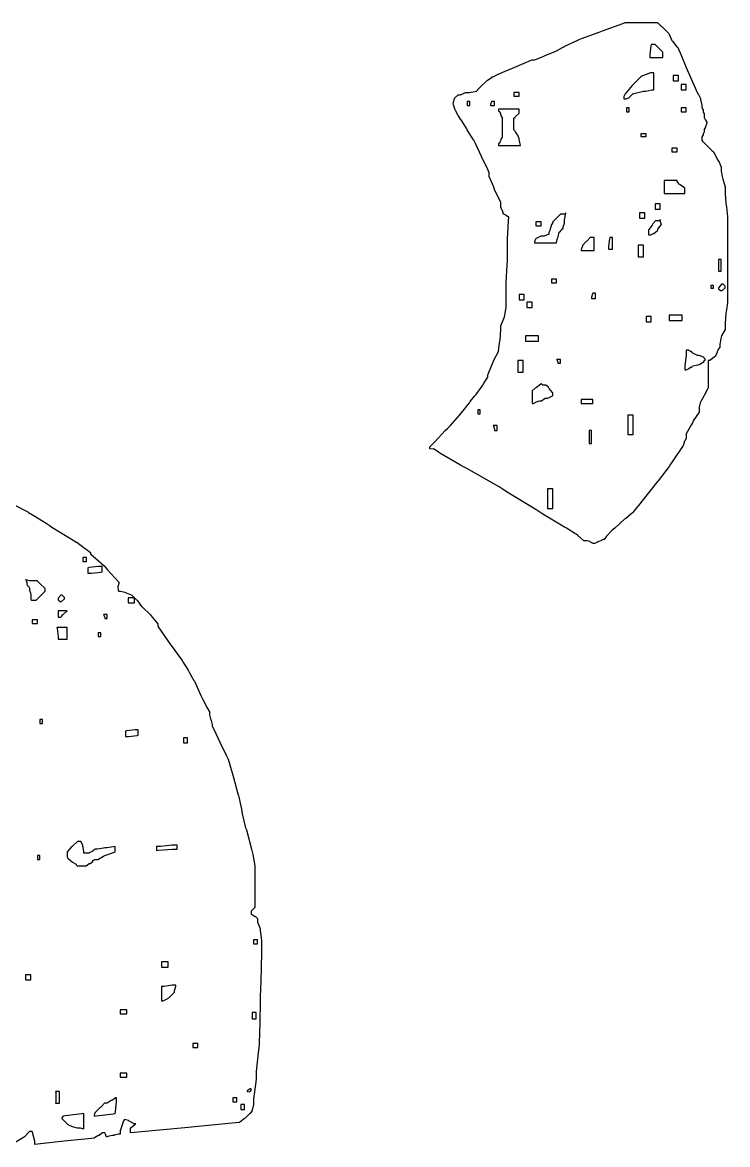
# Model space of a CAD drawing. Extents: x 58 to 299, y 50 to 312.
# Drawn here: x 132.45 to 151.66, y 176.43 to 206.97 of the extents above; entities that cross this region are included whole.
import ezdxf

# ---------------------------------------------------------------- set-up
doc = ezdxf.new("R2010")
doc.units = 0
doc.header["$MEASUREMENT"] = 0

msp = doc.modelspace()

# ---------------------------------------------------------------- linework, layer by layer
at = {"color": 40}
for points in [[(143.545, 195.369), (143.545, 195.417), (143.685, 195.559), (143.968, 195.862), (144.04, 195.932), (144.11, 196.004), (144.365, 196.295), (144.515, 196.481), (144.533, 196.497), (144.541, 196.507), (144.629, 196.621), (144.639, 196.638), (144.647, 196.656), (144.762, 196.798), (144.779, 196.814), (144.797, 196.832), (144.974, 197.07), (144.992, 197.097), (145.008, 197.133), (145.132, 197.318), (145.132, 197.379), (145.141, 197.397), (145.256, 197.688), (145.274, 197.732), (145.291, 197.776), (145.415, 198.015), (145.415, 198.015), (145.415, 198.015), (145.441, 198.253), (145.451, 198.297), (145.459, 198.333), (145.485, 198.614), (145.485, 198.614), (145.485, 198.712), (145.582, 198.959), (145.591, 199.003), (145.6, 199.047), (145.627, 199.224), (145.627, 199.283), (145.627, 199.438), (145.631, 199.898), (145.652, 200.37), (145.661, 200.484), (145.661, 200.634), (145.665, 201.083), (145.688, 201.56), (145.697, 201.683), (145.679, 201.683), (145.635, 201.71), (145.627, 201.719), (145.627, 201.728), (145.557, 201.753), (145.557, 201.753), (145.557, 201.753), (145.529, 201.851), (145.521, 201.859), (145.511, 201.869), (145.485, 201.942), (145.485, 201.965), (145.485, 202.081), (145.335, 202.364), (145.308, 202.424), (145.291, 202.486), (145.168, 202.784), (145.168, 202.883), (145.124, 202.971), (144.956, 203.324), (144.789, 203.677), (144.745, 203.765), (144.735, 203.775), (144.595, 204.002), (144.569, 204.046), (144.551, 204.082), (144.4, 204.32), (144.392, 204.329), (144.382, 204.338), (144.33, 204.427), (144.322, 204.435), (144.322, 204.435), (144.259, 204.567), (144.25, 204.575), (144.241, 204.593), (144.188, 204.735), (144.18, 204.752), (144.18, 204.752), (144.206, 204.877), (144.216, 204.894), (144.224, 204.912), (144.312, 204.991), (144.322, 205), (144.382, 205), (144.522, 205.07), (144.569, 205.07), (144.629, 205.07), (144.815, 205.104), (144.815, 205.104), (144.815, 205.104), (144.851, 205.14), (144.851, 205.14), (144.859, 205.15), (144.946, 205.238), (144.956, 205.246), (144.964, 205.256), (145.08, 205.37), (145.098, 205.387), (145.114, 205.405), (145.238, 205.471), (145.238, 205.493), (145.277, 205.493), (145.393, 205.56), (145.661, 205.679), (145.733, 205.705), (145.803, 205.732), (146.305, 205.944), (146.333, 205.952), (146.411, 205.952), (146.605, 206.04), (146.649, 206.058), (146.693, 206.076), (146.984, 206.19), (147.002, 206.199), (147.019, 206.208), (147.161, 206.296), (147.179, 206.305), (147.205, 206.323), (147.593, 206.499), (147.638, 206.515), (147.682, 206.533), (148.159, 206.711), (148.203, 206.728), (148.247, 206.746), (148.801, 206.948), (148.872, 206.974), (149.083, 206.974), (149.558, 206.974), (149.718, 206.974), (149.753, 206.974), (149.842, 206.886), (149.86, 206.868), (149.877, 206.852), (150.061, 206.676), (150.071, 206.658), (150.071, 206.658), (150.133, 206.499), (150.143, 206.481), (150.159, 206.465), (150.274, 206.314), (150.283, 206.305), (150.3, 206.288), (150.398, 206.08), (150.53, 205.75), (150.566, 205.669), (150.6, 205.581), (150.839, 205.052), (150.848, 205.034), (150.857, 205.026), (150.919, 204.9), (150.919, 204.858), (150.927, 204.841), (150.953, 204.722), (150.953, 204.681), (150.953, 204.665), (150.979, 204.611), (150.989, 204.611), (150.989, 204.595), (150.989, 204.555), (150.989, 204.541), (150.989, 204.532), (151.015, 204.505), (151.025, 204.505), (151.025, 204.479), (151.025, 204.42), (151.025, 204.399), (151.025, 204.383), (151.05, 204.329), (151.059, 204.329), (151.059, 204.312), (151.095, 204.258), (151.095, 204.258), (151.095, 204.232), (151.068, 204.162), (151.059, 204.152), (151.059, 204.126), (151.025, 204.067), (151.025, 204.046), (151.025, 204.03), (151.025, 203.99), (151.025, 203.976), (151.015, 203.976), (150.989, 203.942), (150.989, 203.942), (150.989, 203.915), (150.953, 203.856), (150.953, 203.835), (150.953, 203.799), (150.953, 203.765), (150.979, 203.739), (151.235, 203.483), (151.271, 203.447), (151.28, 203.43), (151.394, 203.228), (151.412, 203.2), (151.428, 203.174), (151.482, 203.035), (151.482, 202.988), (151.482, 202.927), (151.509, 202.777), (151.518, 202.741), (151.526, 202.707), (151.588, 202.496), (151.588, 202.424), (151.588, 202.319), (151.614, 202.055), (151.624, 202.001), (151.632, 201.957), (151.658, 201.683), (151.658, 201.683), (151.658, 201.542), (151.658, 201.119), (151.658, 200.696), (151.658, 200.554), (151.658, 200.414), (151.658, 199.99), (151.658, 199.567), (151.658, 199.426), (151.658, 199.347), (151.632, 199.151), (151.624, 199.107), (151.614, 199.063), (151.588, 198.779), (151.588, 198.684), (151.588, 198.614), (151.491, 198.438), (151.482, 198.402), (151.473, 198.367), (151.448, 198.209), (151.448, 198.155), (151.448, 198.138), (151.42, 198.094), (151.412, 198.085), (151.412, 198.085), (151.386, 198.024), (151.378, 198.015), (151.378, 197.988), (151.342, 197.929), (151.342, 197.908), (151.332, 197.892), (151.179, 197.768), (151.129, 197.768), (151.129, 197.583), (151.129, 197.166), (151.129, 197.026), (151.12, 197.01), (151.033, 196.832), (151.025, 196.814), (151.015, 196.798), (150.927, 196.656), (150.919, 196.638), (150.909, 196.621), (150.883, 196.501), (150.883, 196.461), (150.883, 196.365), (150.723, 196.128), (150.706, 196.074), (150.679, 196.03), (150.53, 195.772), (150.53, 195.685), (150.53, 195.659), (150.504, 195.589), (150.496, 195.579), (150.486, 195.571), (150.46, 195.475), (150.46, 195.475), (150.45, 195.457), (150.151, 195.016), (150.107, 194.946), (150.063, 194.884), (149.771, 194.496), (149.754, 194.487), (149.745, 194.478), (149.542, 194.212), (149.508, 194.168), (149.472, 194.124), (149.233, 193.825), (149.225, 193.815), (149.215, 193.807), (149.101, 193.667), (149.085, 193.639), (149.067, 193.623), (148.889, 193.473), (148.872, 193.463), (148.854, 193.455), (148.59, 193.208), (148.555, 193.182), (148.511, 193.147), (148.36, 192.987), (148.293, 192.899), (148.273, 192.899), (148.273, 192.899), (148.211, 192.873), (148.203, 192.863), (148.203, 192.863), (148.139, 192.839), (148.131, 192.829), (148.105, 192.829), (148.045, 192.793), (148.026, 192.793), (147.998, 192.793), (147.928, 192.821), (147.92, 192.829), (147.91, 192.839), (147.837, 192.863), (147.814, 192.863), (147.742, 192.863), (147.566, 193.014), (147.531, 193.04), (147.496, 193.058), (147.267, 193.208), (147.249, 193.216), (147.213, 193.234), (146.622, 193.587), (146.543, 193.639), (146.463, 193.693), (145.609, 194.214), (145.521, 194.274), (145.433, 194.328), (144.551, 194.83), (144.463, 194.874), (144.382, 194.918), (143.819, 195.246), (143.793, 195.263), (143.783, 195.272), (143.667, 195.36), (143.651, 195.369), (143.645, 195.359), (143.545, 195.369), (143.545, 195.369)], [(149.542, 206.022), (149.63, 206.022), (149.829, 206.022), (149.895, 206.022), (149.895, 206.022), (149.895, 206.128), (149.895, 206.163), (149.877, 206.181), (149.701, 206.358), (149.684, 206.375), (149.648, 206.375), (149.63, 206.375), (149.59, 206.375), (149.578, 206.375), (149.568, 206.34), (149.542, 206.102), (149.542, 206.022)], [(149.648, 205.599), (149.56, 205.599), (149.321, 205.511), (149.295, 205.493), (149.286, 205.485), (149.111, 205.309), (149.085, 205.281), (149.057, 205.255), (148.88, 205.044), (148.872, 205.034), (148.872, 205.034), (148.836, 204.956), (148.836, 204.928), (148.836, 204.928), (148.836, 204.894), (148.836, 204.894), (148.872, 204.894), (148.898, 204.894), (148.969, 204.92), (148.978, 204.928), (148.987, 204.938), (149.075, 205.026), (149.085, 205.034), (149.101, 205.044), (149.33, 205.096), (149.365, 205.104), (149.436, 205.104), (149.594, 205.14), (149.648, 205.14), (149.648, 205.256), (149.648, 205.514), (149.648, 205.599)], [(150.177, 205.387), (150.212, 205.387), (150.291, 205.387), (150.319, 205.387), (150.319, 205.423), (150.319, 205.503), (150.319, 205.529), (150.319, 205.529), (150.212, 205.529), (150.177, 205.529), (150.177, 205.494), (150.177, 205.414), (150.177, 205.387)], [(145.838, 204.964), (145.872, 204.964), (145.952, 204.964), (145.98, 204.964), (145.98, 204.991), (145.98, 205.051), (145.98, 205.07), (145.98, 205.07), (145.872, 205.07), (145.838, 205.07), (145.838, 205.044), (145.838, 204.985), (145.838, 204.964)], [(150.39, 205.14), (150.39, 205.14), (150.494, 205.14), (150.53, 205.14), (150.53, 205.176), (150.53, 205.255), (150.53, 205.281), (150.494, 205.281), (150.416, 205.281), (150.39, 205.281), (150.39, 205.281), (150.39, 205.176), (150.39, 205.14)], [(144.569, 204.717), (144.585, 204.717), (144.625, 204.717), (144.639, 204.717), (144.639, 204.745), (144.639, 204.804), (144.639, 204.823), (144.621, 204.823), (144.581, 204.823), (144.569, 204.823), (144.569, 204.797), (144.569, 204.738), (144.569, 204.717)], [(145.204, 204.717), (145.23, 204.717), (145.288, 204.717), (145.308, 204.717), (145.308, 204.745), (145.308, 204.804), (145.308, 204.823), (145.291, 204.823), (145.251, 204.823), (145.238, 204.823), (145.229, 204.815), (145.204, 204.742), (145.204, 204.717)], [(145.521, 203.835), (145.511, 203.835), (145.485, 203.799), (145.485, 203.799), (145.485, 203.773), (145.451, 203.714), (145.451, 203.693), (145.451, 203.693), (145.415, 203.668), (145.415, 203.659), (145.415, 203.659), (145.415, 203.623), (145.415, 203.623), (145.564, 203.623), (145.901, 203.623), (146.014, 203.623), (146.014, 203.623), (145.988, 203.747), (145.98, 203.765), (145.98, 203.801), (145.944, 203.906), (145.944, 203.906), (145.934, 203.915), (145.882, 203.995), (145.874, 204.012), (145.838, 204.046), (145.838, 204.082), (145.838, 204.162), (145.838, 204.188), (145.838, 204.232), (145.838, 204.331), (145.838, 204.365), (145.838, 204.365), (145.874, 204.399), (145.874, 204.399), (145.882, 204.409), (145.97, 204.497), (145.98, 204.505), (145.98, 204.532), (145.98, 204.592), (145.98, 204.611), (145.838, 204.611), (145.519, 204.611), (145.415, 204.611), (145.415, 204.575), (145.415, 204.567), (145.451, 204.541), (145.451, 204.541), (145.451, 204.541), (145.485, 204.462), (145.485, 204.435), (145.485, 204.435), (145.511, 204.399), (145.521, 204.399), (145.521, 204.329), (145.521, 204.172), (145.521, 204.118), (145.521, 204.047), (145.521, 203.889), (145.521, 203.835)], [(148.908, 204.541), (148.924, 204.541), (148.965, 204.541), (148.978, 204.541), (148.978, 204.568), (148.978, 204.628), (148.978, 204.647), (148.96, 204.647), (148.921, 204.647), (148.908, 204.647), (148.908, 204.621), (148.908, 204.561), (148.908, 204.541)], [(150.39, 204.541), (150.39, 204.541), (150.494, 204.541), (150.53, 204.541), (150.53, 204.568), (150.53, 204.628), (150.53, 204.647), (150.494, 204.647), (150.416, 204.647), (150.39, 204.647), (150.39, 204.621), (150.39, 204.561), (150.39, 204.541)], [(149.295, 203.87), (149.33, 203.87), (149.41, 203.87), (149.437, 203.87), (149.437, 203.888), (149.437, 203.929), (149.437, 203.942), (149.437, 203.942), (149.33, 203.942), (149.295, 203.942), (149.295, 203.924), (149.295, 203.884), (149.295, 203.87)], [(150.143, 203.447), (150.143, 203.447), (150.247, 203.447), (150.283, 203.447), (150.283, 203.474), (150.283, 203.533), (150.283, 203.553), (150.283, 203.553), (150.177, 203.553), (150.143, 203.553), (150.143, 203.527), (150.143, 203.467), (150.143, 203.447)], [(149.931, 202.318), (150.071, 202.318), (150.39, 202.318), (150.496, 202.318), (150.496, 202.318), (150.496, 202.424), (150.496, 202.458), (150.486, 202.468), (150.37, 202.557), (150.354, 202.565), (150.336, 202.575), (150.283, 202.648), (150.283, 202.671), (150.239, 202.671), (150.14, 202.671), (150.107, 202.671), (150.063, 202.671), (149.964, 202.671), (149.931, 202.671), (149.931, 202.583), (149.931, 202.384), (149.931, 202.318)], [(149.684, 201.895), (149.684, 201.895), (149.789, 201.895), (149.824, 201.895), (149.824, 201.931), (149.824, 202.009), (149.824, 202.035), (149.789, 202.035), (149.71, 202.035), (149.684, 202.035), (149.684, 202.001), (149.684, 201.923), (149.684, 201.895)], [(147.249, 201.789), (147.249, 201.789), (147.223, 201.753), (147.215, 201.753), (147.187, 201.753), (147.128, 201.753), (147.108, 201.753), (147.081, 201.727), (146.914, 201.56), (146.896, 201.542), (146.896, 201.526), (146.87, 201.482), (146.862, 201.472), (146.862, 201.472), (146.834, 201.375), (146.826, 201.366), (146.826, 201.331), (146.792, 201.252), (146.792, 201.224), (146.792, 201.208), (146.659, 201.154), (146.615, 201.154), (146.571, 201.154), (146.447, 201.093), (146.439, 201.083), (146.429, 201.075), (146.403, 201.002), (146.403, 200.977), (146.552, 200.977), (146.889, 200.977), (147.002, 200.977), (147.002, 200.977), (147.028, 201.101), (147.038, 201.119), (147.046, 201.137), (147.072, 201.26), (147.072, 201.26), (147.072, 201.26), (147.108, 201.296), (147.108, 201.296), (147.108, 201.305), (147.134, 201.33), (147.144, 201.33), (147.144, 201.33), (147.169, 201.366), (147.179, 201.366), (147.179, 201.41), (147.215, 201.509), (147.215, 201.542), (147.215, 201.604), (147.249, 201.789), (147.249, 201.789)], [(149.261, 201.648), (149.261, 201.648), (149.365, 201.648), (149.401, 201.648), (149.401, 201.684), (149.401, 201.763), (149.401, 201.789), (149.401, 201.789), (149.295, 201.789), (149.261, 201.789), (149.261, 201.754), (149.261, 201.676), (149.261, 201.648)], [(146.439, 201.436), (146.439, 201.436), (146.543, 201.436), (146.579, 201.436), (146.579, 201.464), (146.579, 201.523), (146.579, 201.542), (146.579, 201.542), (146.473, 201.542), (146.439, 201.542), (146.439, 201.516), (146.439, 201.457), (146.439, 201.436)], [(149.824, 201.613), (149.824, 201.604), (149.798, 201.577), (149.79, 201.577), (149.772, 201.577), (149.731, 201.577), (149.718, 201.577), (149.692, 201.577), (149.622, 201.49), (149.614, 201.472), (149.604, 201.454), (149.516, 201.34), (149.508, 201.33), (149.508, 201.296), (149.508, 201.217), (149.508, 201.19), (149.542, 201.19), (149.568, 201.19), (149.628, 201.224), (149.648, 201.224), (149.648, 201.224), (149.745, 201.313), (149.754, 201.33), (149.762, 201.348), (149.85, 201.464), (149.86, 201.472), (149.85, 201.49), (149.824, 201.582), (149.824, 201.613)], [(147.954, 201.119), (147.919, 201.119), (147.83, 201.031), (147.814, 201.013), (147.796, 200.997), (147.708, 200.903), (147.708, 200.871), (147.698, 200.863), (147.673, 200.791), (147.673, 200.767), (147.762, 200.767), (147.96, 200.767), (148.026, 200.767), (148.026, 200.855), (148.026, 201.053), (148.026, 201.119), (148.026, 201.119), (147.972, 201.119), (147.954, 201.119)], [(148.413, 200.801), (148.439, 200.801), (148.499, 200.801), (148.519, 200.801), (148.519, 200.881), (148.519, 201.06), (148.519, 201.119), (148.501, 201.119), (148.462, 201.119), (148.449, 201.119), (148.439, 201.085), (148.413, 200.872), (148.413, 200.801)], [(149.225, 200.59), (149.26, 200.59), (149.338, 200.59), (149.365, 200.59), (149.365, 200.67), (149.365, 200.848), (149.365, 200.907), (149.33, 200.907), (149.251, 200.907), (149.225, 200.907), (149.225, 200.828), (149.225, 200.65), (149.225, 200.59)], [(151.412, 200.201), (151.428, 200.201), (151.468, 200.201), (151.482, 200.201), (151.482, 200.281), (151.482, 200.459), (151.482, 200.518), (151.464, 200.518), (151.412, 200.518), (151.412, 200.518), (151.412, 200.44), (151.412, 200.262), (151.412, 200.201)], [(146.862, 199.885), (146.862, 199.885), (146.967, 199.885), (147.002, 199.885), (147.002, 199.911), (147.002, 199.97), (147.002, 199.989), (146.967, 199.989), (146.888, 199.989), (146.862, 199.989), (146.862, 199.963), (146.862, 199.905), (146.862, 199.885)], [(151.201, 199.742), (151.217, 199.742), (151.258, 199.742), (151.271, 199.742), (151.271, 199.76), (151.271, 199.8), (151.271, 199.813), (151.253, 199.813), (151.214, 199.813), (151.201, 199.813), (151.201, 199.813), (151.201, 199.76), (151.201, 199.742)], [(151.518, 199.849), (151.491, 199.849), (151.42, 199.76), (151.412, 199.742), (151.412, 199.726), (151.464, 199.672), (151.482, 199.672), (151.509, 199.672), (151.588, 199.752), (151.588, 199.778), (151.588, 199.796), (151.535, 199.849), (151.518, 199.849)], [(145.98, 199.426), (145.98, 199.426), (146.085, 199.426), (146.12, 199.426), (146.12, 199.461), (146.12, 199.54), (146.12, 199.566), (146.085, 199.566), (146.006, 199.566), (145.98, 199.566), (145.98, 199.532), (145.98, 199.453), (145.98, 199.426)], [(147.954, 199.46), (147.981, 199.46), (148.04, 199.46), (148.06, 199.46), (148.06, 199.496), (148.06, 199.576), (148.06, 199.602), (148.042, 199.602), (148.003, 199.602), (147.99, 199.602), (147.981, 199.585), (147.954, 199.492), (147.954, 199.46)], [(146.19, 199.213), (146.225, 199.213), (146.305, 199.213), (146.333, 199.213), (146.333, 199.249), (146.333, 199.329), (146.333, 199.355), (146.333, 199.355), (146.225, 199.355), (146.19, 199.355), (146.19, 199.321), (146.19, 199.241), (146.19, 199.213)], [(149.437, 198.826), (149.437, 198.826), (149.542, 198.826), (149.578, 198.826), (149.578, 198.862), (149.578, 198.941), (149.578, 198.967), (149.578, 198.967), (149.472, 198.967), (149.437, 198.967), (149.437, 198.932), (149.437, 198.854), (149.437, 198.826)], [(150.071, 198.86), (150.159, 198.86), (150.358, 198.86), (150.424, 198.86), (150.424, 198.896), (150.424, 198.976), (150.424, 199.003), (150.336, 199.003), (150.137, 199.003), (150.071, 199.003), (150.071, 198.968), (150.071, 198.888), (150.071, 198.86)], [(146.156, 198.297), (146.244, 198.297), (146.443, 198.297), (146.509, 198.297), (146.509, 198.333), (146.509, 198.411), (146.509, 198.438), (146.421, 198.438), (146.222, 198.438), (146.156, 198.438), (146.156, 198.403), (146.156, 198.325), (146.156, 198.297)], [(150.496, 197.52), (150.522, 197.52), (150.6, 197.547), (150.6, 197.556), (150.609, 197.565), (150.656, 197.592), (150.672, 197.592), (150.68, 197.592), (150.706, 197.626), (150.706, 197.626), (150.706, 197.626), (150.855, 197.653), (150.883, 197.662), (150.899, 197.671), (151.025, 197.744), (151.025, 197.768), (151.025, 197.768), (151.059, 197.794), (151.059, 197.802), (151.025, 197.838), (151.025, 197.856), (150.909, 197.9), (150.883, 197.908), (150.839, 197.908), (150.715, 197.97), (150.706, 197.979), (150.672, 198.015), (150.654, 198.015), (150.6, 198.041), (150.6, 198.049), (150.6, 198.049), (150.566, 198.049), (150.566, 198.049), (150.566, 198.049), (150.53, 198.049), (150.53, 198.049), (150.53, 197.916), (150.496, 197.619), (150.496, 197.52)], [(145.944, 197.449), (145.978, 197.449), (146.058, 197.449), (146.086, 197.449), (146.086, 197.529), (146.086, 197.709), (146.086, 197.768), (146.086, 197.768), (145.978, 197.768), (145.944, 197.768), (145.944, 197.689), (145.944, 197.51), (145.944, 197.449)], [(147.038, 197.696), (147.055, 197.696), (147.095, 197.696), (147.108, 197.696), (147.108, 197.724), (147.108, 197.783), (147.108, 197.802), (147.081, 197.802), (147.022, 197.802), (147.002, 197.802), (147.011, 197.794), (147.038, 197.721), (147.038, 197.696)], [(146.579, 197.133), (146.57, 197.124), (146.455, 197.036), (146.439, 197.026), (146.421, 197.018), (146.333, 196.945), (146.333, 196.92), (146.333, 196.886), (146.333, 196.807), (146.333, 196.78), (146.333, 196.736), (146.333, 196.637), (146.333, 196.603), (146.359, 196.603), (146.429, 196.63), (146.439, 196.638), (146.447, 196.648), (146.543, 196.674), (146.543, 196.674), (146.587, 196.674), (146.687, 196.744), (146.72, 196.744), (146.764, 196.744), (146.886, 196.806), (146.896, 196.814), (146.896, 196.814), (146.896, 196.85), (146.896, 196.85), (146.896, 196.85), (146.896, 196.886), (146.896, 196.886), (146.886, 196.896), (146.8, 197.01), (146.792, 197.026), (146.782, 197.044), (146.709, 197.097), (146.685, 197.097), (146.667, 197.097), (146.627, 197.097), (146.615, 197.097), (146.615, 197.106), (146.587, 197.133), (146.579, 197.133)], [(147.673, 196.603), (147.752, 196.603), (147.93, 196.603), (147.99, 196.603), (147.99, 196.631), (147.99, 196.69), (147.99, 196.71), (147.91, 196.71), (147.733, 196.71), (147.673, 196.71), (147.673, 196.683), (147.673, 196.624), (147.673, 196.603)], [(144.851, 196.321), (144.867, 196.321), (144.908, 196.321), (144.921, 196.321), (144.921, 196.348), (144.921, 196.408), (144.921, 196.427), (144.903, 196.427), (144.851, 196.427), (144.851, 196.427), (144.851, 196.401), (144.851, 196.342), (144.851, 196.321)], [(148.942, 195.756), (148.977, 195.756), (149.057, 195.756), (149.085, 195.756), (149.085, 195.888), (149.085, 196.186), (149.085, 196.285), (149.085, 196.285), (148.977, 196.285), (148.942, 196.285), (148.942, 196.153), (148.942, 195.855), (148.942, 195.756)], [(145.308, 195.862), (145.326, 195.862), (145.367, 195.862), (145.38, 195.862), (145.38, 195.898), (145.38, 195.978), (145.38, 196.004), (145.353, 196.004), (145.293, 196.004), (145.274, 196.004), (145.282, 195.996), (145.308, 195.896), (145.308, 195.862)], [(147.884, 195.509), (147.901, 195.509), (147.941, 195.509), (147.954, 195.509), (147.954, 195.597), (147.954, 195.796), (147.954, 195.862), (147.937, 195.862), (147.896, 195.862), (147.884, 195.862), (147.884, 195.774), (147.884, 195.575), (147.884, 195.509)], [(146.756, 193.745), (146.79, 193.745), (146.868, 193.745), (146.896, 193.745), (146.896, 193.877), (146.896, 194.175), (146.896, 194.274), (146.86, 194.274), (146.782, 194.274), (146.756, 194.274), (146.756, 194.142), (146.756, 193.844), (146.756, 193.745)], [(134.092, 192.3), (134.118, 192.3), (134.175, 192.3), (134.196, 192.3), (134.196, 192.326), (134.196, 192.385), (134.196, 192.404), (134.17, 192.404), (134.111, 192.404), (134.092, 192.404), (134.092, 192.378), (134.092, 192.32), (134.092, 192.3)], [(134.232, 191.981), (134.328, 191.981), (134.585, 192.009), (134.621, 192.017), (134.621, 192.053), (134.621, 192.132), (134.621, 192.158), (134.523, 192.158), (134.267, 192.133), (134.232, 192.123), (134.232, 192.089), (134.232, 192.009), (134.232, 191.981)], [(132.574, 191.699), (132.574, 191.683), (132.599, 191.629), (132.608, 191.629), (132.617, 191.629), (132.644, 191.576), (132.644, 191.558), (132.644, 191.524), (132.671, 191.436), (132.68, 191.418), (132.68, 191.383), (132.68, 191.303), (132.68, 191.276), (132.68, 191.268), (132.705, 191.242), (132.715, 191.242), (132.715, 191.242), (132.751, 191.242), (132.751, 191.242), (132.767, 191.242), (132.807, 191.242), (132.821, 191.242), (132.829, 191.251), (132.917, 191.338), (132.927, 191.346), (132.944, 191.364), (133.049, 191.472), (133.067, 191.488), (133.067, 191.488), (133.067, 191.522), (133.067, 191.522), (133.067, 191.522), (133.067, 191.558), (133.067, 191.558), (133.058, 191.568), (132.944, 191.683), (132.927, 191.699), (132.917, 191.709), (132.865, 191.762), (132.857, 191.771), (132.813, 191.771), (132.713, 191.771), (132.68, 191.771), (132.644, 191.771), (132.547, 191.797), (132.538, 191.805), (132.547, 191.805), (132.574, 191.727), (132.574, 191.699)], [(133.526, 191.382), (133.499, 191.382), (133.42, 191.303), (133.42, 191.276), (133.42, 191.259), (133.488, 191.204), (133.49, 191.206), (133.517, 191.206), (133.597, 191.286), (133.597, 191.312), (133.599, 191.318), (133.533, 191.386), (133.526, 191.382)], [(135.326, 191.17), (135.37, 191.17), (135.469, 191.17), (135.503, 191.17), (135.503, 191.206), (135.503, 191.286), (135.503, 191.312), (135.459, 191.312), (135.359, 191.312), (135.326, 191.312), (135.326, 191.277), (135.326, 191.197), (135.326, 191.17)], [(133.42, 190.783), (133.437, 190.783), (133.477, 190.783), (133.49, 190.783), (133.499, 190.783), (133.526, 190.809), (133.526, 190.817), (133.526, 190.817), (133.552, 190.853), (133.562, 190.853), (133.57, 190.862), (133.657, 190.95), (133.667, 190.959), (133.605, 190.959), (133.466, 190.959), (133.42, 190.959), (133.42, 190.915), (133.42, 190.816), (133.42, 190.783)], [(132.715, 190.606), (132.749, 190.606), (132.829, 190.606), (132.857, 190.606), (132.857, 190.634), (132.857, 190.693), (132.857, 190.712), (132.857, 190.712), (132.749, 190.712), (132.715, 190.712), (132.715, 190.686), (132.715, 190.627), (132.715, 190.606)], [(134.691, 190.747), (134.707, 190.747), (134.747, 190.747), (134.761, 190.747), (134.761, 190.774), (134.761, 190.833), (134.761, 190.853), (134.734, 190.853), (134.674, 190.853), (134.655, 190.853), (134.663, 190.836), (134.691, 190.77), (134.691, 190.747)], [(133.42, 190.183), (133.481, 190.183), (133.62, 190.183), (133.667, 190.183), (133.667, 190.263), (133.667, 190.441), (133.667, 190.5), (133.597, 190.5), (133.438, 190.5), (133.386, 190.5), (133.394, 190.474), (133.42, 190.256), (133.42, 190.183)], [(134.515, 190.253), (134.531, 190.253), (134.571, 190.253), (134.585, 190.253), (134.585, 190.281), (134.585, 190.34), (134.585, 190.36), (134.567, 190.36), (134.527, 190.36), (134.515, 190.36), (134.515, 190.333), (134.515, 190.274), (134.515, 190.253)], [(132.927, 187.89), (132.944, 187.89), (132.983, 187.89), (132.997, 187.89), (132.997, 187.916), (132.997, 187.976), (132.997, 187.995), (132.979, 187.995), (132.939, 187.995), (132.927, 187.995), (132.927, 187.968), (132.927, 187.911), (132.927, 187.89)], [(135.254, 187.537), (135.342, 187.537), (135.571, 187.563), (135.607, 187.572), (135.607, 187.608), (135.607, 187.687), (135.607, 187.714), (135.519, 187.714), (135.289, 187.687), (135.254, 187.678), (135.254, 187.643), (135.254, 187.565), (135.254, 187.537)], [(136.842, 187.361), (136.868, 187.361), (136.928, 187.361), (136.948, 187.361), (136.948, 187.397), (136.948, 187.475), (136.948, 187.501), (136.92, 187.501), (136.861, 187.501), (136.842, 187.501), (136.842, 187.467), (136.842, 187.388), (136.842, 187.361)], [(133.667, 184.256), (133.685, 184.222), (133.817, 184.112), (133.915, 184.062), (133.915, 184.044), (133.915, 184.044), (133.94, 184.01), (133.949, 184.01), (133.975, 184.01), (134.035, 184.01), (134.056, 184.01), (134.082, 184.01), (134.141, 184.01), (134.162, 184.01), (134.188, 184.01), (134.258, 184.071), (134.268, 184.08), (134.294, 184.08), (134.372, 184.133), (134.372, 184.15), (134.372, 184.16), (134.426, 184.186), (134.444, 184.186), (134.505, 184.186), (134.655, 184.274), (134.691, 184.29), (134.725, 184.308), (134.955, 184.388), (134.973, 184.397), (134.973, 184.433), (134.973, 184.512), (134.973, 184.539), (134.973, 184.539), (134.761, 184.503), (134.691, 184.503), (134.655, 184.495), (134.497, 184.467), (134.444, 184.467), (134.426, 184.467), (134.385, 184.433), (134.372, 184.433), (134.372, 184.416), (134.284, 184.372), (134.268, 184.362), (134.232, 184.362), (134.204, 184.362), (134.145, 184.362), (134.126, 184.362), (134.126, 184.406), (134.1, 184.512), (134.092, 184.539), (134.092, 184.574), (134.038, 184.679), (134.02, 184.679), (134.02, 184.679), (133.985, 184.679), (133.985, 184.679), (133.949, 184.679), (133.94, 184.671), (133.826, 184.556), (133.809, 184.539), (133.791, 184.53), (133.675, 184.406), (133.667, 184.397), (133.667, 184.397), (133.667, 184.362), (133.667, 184.362), (133.667, 184.362), (133.667, 184.256), (133.667, 184.256)], [(136.102, 184.433), (136.154, 184.442), (136.537, 184.467), (136.665, 184.467), (136.665, 184.495), (136.665, 184.554), (136.665, 184.573), (136.524, 184.573), (136.207, 184.539), (136.102, 184.539), (136.102, 184.512), (136.102, 184.453), (136.102, 184.433)], [(132.857, 184.186), (132.873, 184.186), (132.913, 184.186), (132.927, 184.186), (132.927, 184.212), (132.927, 184.271), (132.927, 184.29), (132.909, 184.29), (132.869, 184.29), (132.857, 184.29), (132.857, 184.264), (132.857, 184.206), (132.857, 184.186)], [(138.748, 181.893), (138.774, 181.893), (138.833, 181.893), (138.854, 181.893), (138.854, 181.919), (138.854, 181.978), (138.854, 181.997), (138.826, 181.997), (138.767, 181.997), (138.748, 181.997), (138.748, 181.971), (138.748, 181.913), (138.748, 181.893)], [(136.242, 181.258), (136.287, 181.258), (136.386, 181.258), (136.419, 181.258), (136.419, 181.293), (136.419, 181.372), (136.419, 181.398), (136.375, 181.398), (136.276, 181.398), (136.242, 181.398), (136.242, 181.364), (136.242, 181.285), (136.242, 181.258)], [(132.538, 180.905), (132.573, 180.905), (132.653, 180.905), (132.68, 180.905), (132.68, 180.94), (132.68, 181.019), (132.68, 181.045), (132.644, 181.045), (132.564, 181.045), (132.538, 181.045), (132.538, 181.011), (132.538, 180.932), (132.538, 180.905)], [(136.242, 180.34), (136.287, 180.34), (136.409, 180.402), (136.419, 180.41), (136.435, 180.42), (136.595, 180.572), (136.595, 180.622), (136.604, 180.64), (136.631, 180.733), (136.631, 180.763), (136.533, 180.763), (136.314, 180.728), (136.242, 180.728), (136.242, 180.632), (136.242, 180.413), (136.242, 180.34)], [(135.114, 179.987), (135.158, 179.987), (135.257, 179.987), (135.29, 179.987), (135.29, 180.014), (135.29, 180.074), (135.29, 180.093), (135.246, 180.093), (135.147, 180.093), (135.114, 180.093), (135.114, 180.067), (135.114, 180.008), (135.114, 179.987)], [(138.712, 179.846), (138.738, 179.846), (138.797, 179.846), (138.818, 179.846), (138.818, 179.891), (138.818, 179.99), (138.818, 180.023), (138.791, 180.023), (138.731, 180.023), (138.712, 180.023), (138.712, 179.979), (138.712, 179.88), (138.712, 179.846)], [(137.09, 179.071), (137.09, 179.071), (137.195, 179.071), (137.231, 179.071), (137.231, 179.097), (137.231, 179.156), (137.231, 179.175), (137.231, 179.175), (137.124, 179.175), (137.09, 179.175), (137.09, 179.149), (137.09, 179.091), (137.09, 179.071)], [(135.114, 178.259), (135.158, 178.259), (135.257, 178.259), (135.29, 178.259), (135.29, 178.286), (135.29, 178.346), (135.29, 178.365), (135.246, 178.365), (135.147, 178.365), (135.114, 178.365), (135.114, 178.339), (135.114, 178.279), (135.114, 178.259)], [(133.35, 177.553), (133.376, 177.553), (133.435, 177.553), (133.456, 177.553), (133.456, 177.633), (133.456, 177.811), (133.456, 177.87), (133.429, 177.87), (133.369, 177.87), (133.35, 177.87), (133.358, 177.844), (133.358, 177.589), (133.35, 177.553)], [(138.678, 177.94), (138.65, 177.94), (138.571, 177.888), (138.571, 177.87), (138.571, 177.87), (138.632, 177.862), (138.642, 177.87), (138.65, 177.87), (138.678, 177.906), (138.678, 177.906), (138.682, 177.91), (138.678, 177.94), (138.678, 177.94)], [(135.008, 177.694), (134.99, 177.694), (134.946, 177.669), (134.938, 177.66), (134.938, 177.66), (134.884, 177.624), (134.867, 177.624), (134.867, 177.624), (134.76, 177.553), (134.725, 177.553), (134.689, 177.553), (134.601, 177.465), (134.585, 177.447), (134.567, 177.431), (134.452, 177.316), (134.444, 177.307), (134.434, 177.298), (134.408, 177.225), (134.408, 177.201), (134.469, 177.21), (134.92, 177.263), (134.973, 177.271), (134.982, 177.315), (135.008, 177.6), (135.008, 177.694)], [(138.183, 177.588), (138.209, 177.588), (138.268, 177.588), (138.289, 177.588), (138.289, 177.615), (138.289, 177.675), (138.289, 177.694), (138.261, 177.694), (138.202, 177.694), (138.183, 177.694), (138.183, 177.668), (138.183, 177.608), (138.183, 177.588)], [(138.395, 177.377), (138.421, 177.377), (138.48, 177.377), (138.501, 177.377), (138.501, 177.413), (138.501, 177.491), (138.501, 177.517), (138.473, 177.517), (138.414, 177.517), (138.395, 177.517), (138.395, 177.483), (138.395, 177.405), (138.395, 177.377)], [(133.526, 177.13), (133.535, 177.122), (133.649, 177.006), (133.667, 176.988), (133.685, 176.972), (133.809, 176.918), (133.809, 176.918), (133.809, 176.918), (133.941, 176.882), (133.985, 176.882), (134.02, 176.882), (134.116, 176.857), (134.126, 176.848), (134.126, 176.954), (134.126, 177.192), (134.126, 177.271), (134.064, 177.263), (133.615, 177.21), (133.562, 177.201), (133.552, 177.192), (133.526, 177.147), (133.526, 177.13)]]:
    msp.add_lwpolyline(points, close=True, dxfattribs=at)
msp.add_lwpolyline([(132.185, 193.861), (132.599, 193.649), (132.608, 193.639), (132.617, 193.631), (132.785, 193.53), (133.094, 193.34), (133.174, 193.286), (133.252, 193.234), (133.879, 192.855), (133.915, 192.829), (133.931, 192.821), (134.134, 192.67), (134.162, 192.653), (134.188, 192.635), (134.302, 192.542), (134.302, 192.51), (134.311, 192.502), (134.447, 192.384), (134.672, 192.177), (134.725, 192.123), (134.769, 192.071), (134.968, 191.85), (135.078, 191.735), (135.078, 191.735), (135.078, 191.704), (135.05, 191.612), (135.06, 191.498), (135.078, 191.488), (135.122, 191.488), (135.237, 191.462), (135.254, 191.452), (135.272, 191.444), (135.413, 191.391), (135.431, 191.382), (135.439, 191.374), (135.555, 191.259), (135.573, 191.242), (135.581, 191.224), (135.695, 191.075), (135.713, 191.065), (135.722, 191.057), (135.934, 190.853), (135.96, 190.817), (135.986, 190.783), (136.136, 190.598), (136.136, 190.536), (136.145, 190.518), (136.411, 190.139), (136.455, 190.077), (136.499, 190.016), (136.798, 189.6), (136.808, 189.582), (136.816, 189.566), (136.966, 189.337), (136.984, 189.301), (137.001, 189.267), (137.115, 189.063), (137.124, 189.053), (137.133, 189.037), (137.309, 188.649), (137.337, 188.596), (137.363, 188.543), (137.481, 188.317), (137.547, 188.208), (137.547, 188.171), (137.547, 188.127), (137.574, 188.013), (137.583, 187.995), (137.591, 187.968), (137.619, 187.857), (137.619, 187.818), (137.663, 187.73), (137.83, 187.377), (137.998, 187.024), (138.042, 186.936), (138.05, 186.92), (138.165, 186.541), (138.183, 186.479), (138.199, 186.417), (138.315, 185.976), (138.325, 185.95), (138.333, 185.932), (138.42, 185.553), (138.429, 185.491), (138.438, 185.43), (138.526, 185.05), (138.535, 185.032), (138.552, 184.997), (138.694, 184.468), (138.712, 184.397), (138.728, 184.326), (138.782, 184.01), (138.782, 183.903), (138.782, 183.781), (138.782, 183.502), (138.782, 183.408), (138.782, 183.276), (138.782, 182.979), (138.782, 182.879), (138.773, 182.871), (138.686, 182.784), (138.678, 182.775), (138.678, 182.775), (138.678, 182.739), (138.678, 182.739), (138.678, 182.739), (138.678, 182.703), (138.678, 182.703), (138.686, 182.695), (138.773, 182.643), (138.782, 182.633), (138.8, 182.633), (138.854, 182.581), (138.854, 182.563), (138.854, 182.484), (138.924, 182.306), (138.924, 182.246), (138.932, 182.202), (138.958, 181.97), (138.958, 181.893), (138.958, 181.717), (138.953, 181.187), (138.932, 180.624), (138.924, 180.482), (138.924, 180.301), (138.919, 179.758), (138.897, 179.177), (138.888, 179.035), (138.879, 179), (138.818, 178.417), (138.818, 178.223), (138.809, 178.127), (138.748, 177.671), (138.748, 177.517), (138.748, 177.517), (138.72, 177.395), (138.712, 177.377), (138.712, 177.351), (138.658, 177.271), (138.642, 177.271), (138.624, 177.254), (138.517, 177.14), (138.501, 177.13), (138.491, 177.122), (138.376, 177.034), (138.359, 177.024), (138.059, 176.998), (136.878, 176.883), (135.695, 176.769), (135.396, 176.742), (135.396, 176.778), (135.396, 176.856), (135.396, 176.882), (135.413, 176.892), (135.519, 176.98), (135.537, 176.988), (135.493, 176.988), (135.377, 177.05), (135.36, 177.058), (135.342, 177.076), (135.228, 177.104), (135.22, 177.094), (135.202, 177.068), (135.114, 176.797), (135.114, 176.706), (135.07, 176.706), (134.954, 176.681), (134.938, 176.671), (134.893, 176.671), (134.778, 176.645), (134.761, 176.635), (134.752, 176.635), (134.725, 176.671), (134.725, 176.671), (134.725, 176.689), (134.691, 176.742), (134.691, 176.742), (134.655, 176.742), (134.655, 176.742), (134.621, 176.742), (134.621, 176.742), (134.611, 176.734), (134.538, 176.671), (134.515, 176.671), (134.505, 176.663), (134.416, 176.611), (134.408, 176.601), (134.24, 176.583), (133.583, 176.513), (132.944, 176.443), (132.785, 176.425), (132.785, 176.513), (132.723, 176.751), (132.715, 176.778), (132.715, 176.778), (132.68, 176.778), (132.68, 176.778), (132.68, 176.778), (132.644, 176.778), (132.644, 176.778), (132.626, 176.76), (132.52, 176.645), (132.504, 176.635), (132.476, 176.619), (132.248, 176.477)], dxfattribs=at)

doc.saveas('drawing.dxf')
